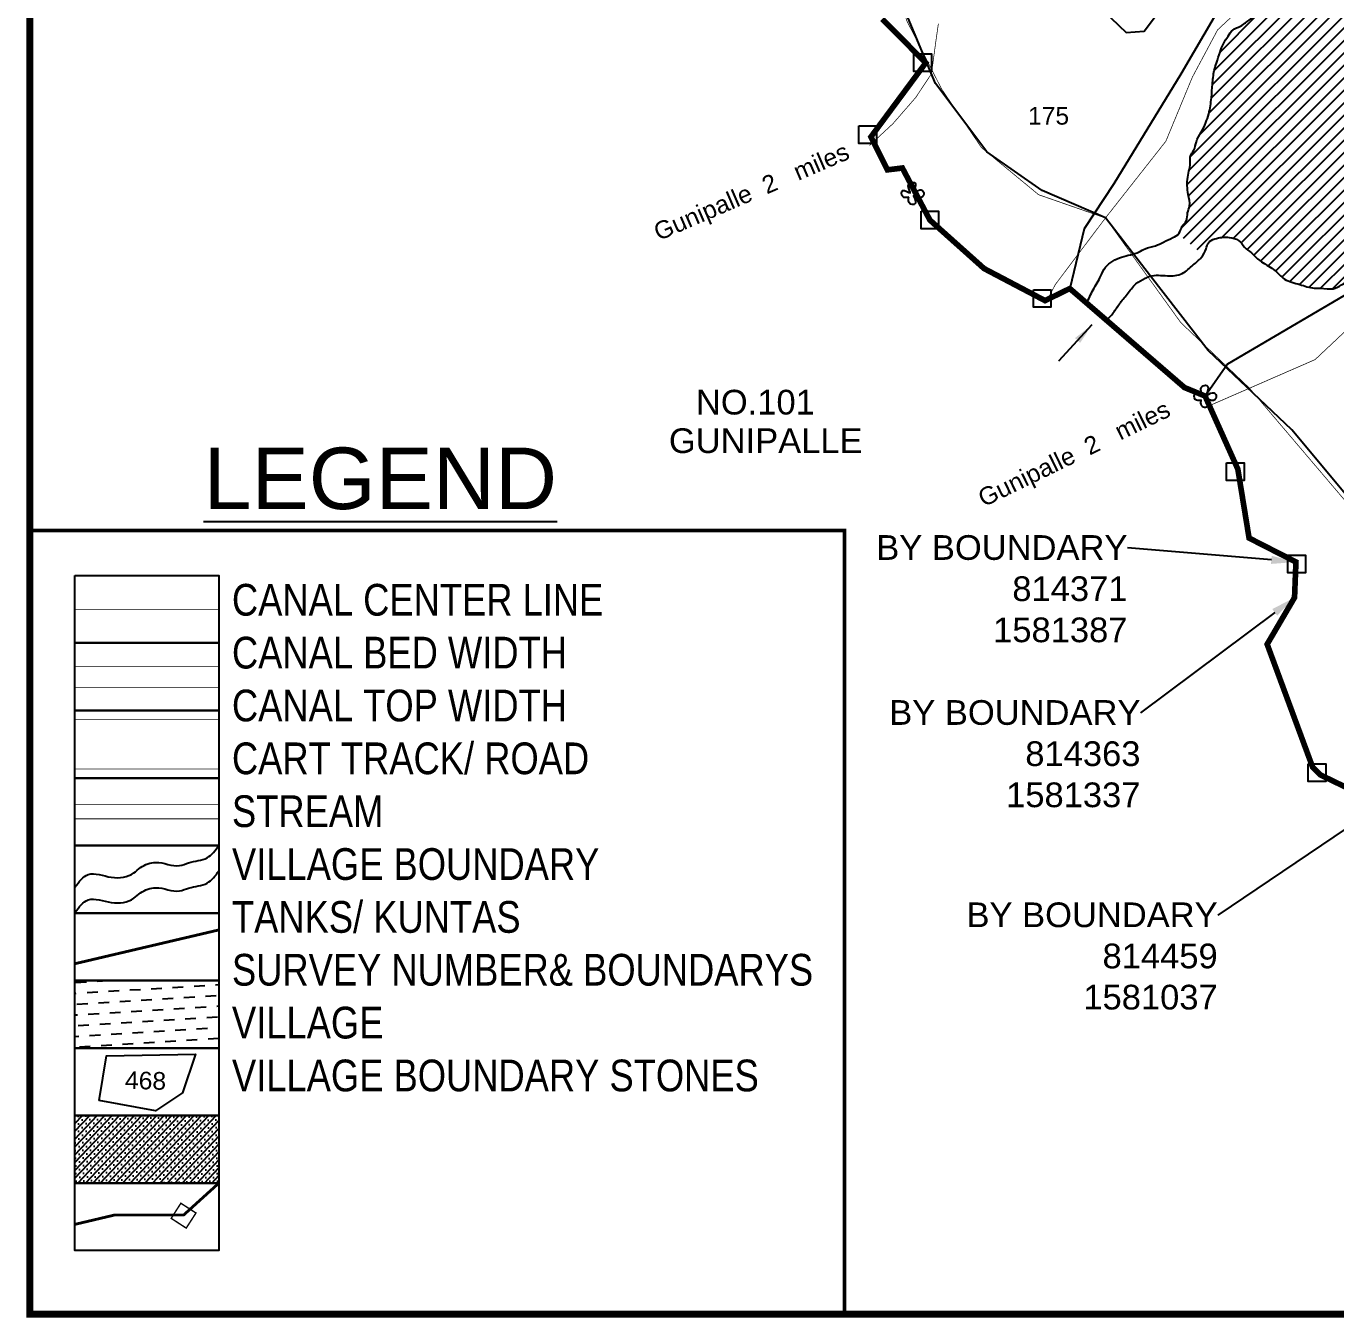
# Model space of a CAD drawing. Header units: feet. Extents: x 812574 to 820023, y 1579761 to 1589140.
# Drawn here: x 812574 to 814430, y 1580319 to 1582150 of the extents above; entities that cross this region are included whole.
import ezdxf
from ezdxf import colors
from ezdxf.entities.mleader import LeaderData, LeaderLine
from ezdxf.enums import TextEntityAlignment as Align
from ezdxf.math import Vec2, Vec3

# ---------------------------------------------------------------- set-up
doc = ezdxf.new("R2010")
doc.units = ezdxf.units.FT
doc.header["$LTSCALE"] = 15
doc.header["$MEASUREMENT"] = 0
doc.linetypes.add('ACAD_ISO02W100', pattern=[15, 12, -3])
doc.linetypes.add('HIDDEN2', pattern=[0.1875, 0.125, -0.0625])
for name, color, linetype in [('CANAL1', 7, 'Continuous'), ('CRDS STONES', 7, 'Continuous'), ('CSMark', 72, 'Continuous'), ('HILL', 17, 'Continuous'), ('PLOT', 7, 'Continuous'), ('PLOT NO', 7, 'Continuous'), ('ROADS', 6, 'Continuous'), ('TABLE', 7, 'Continuous'), ('tank', 4, 'Continuous'), ('TANKS-STREAM', 4, 'Continuous'), ('TEXT', 1, 'Continuous'), ('text2', 7, 'Continuous'), ('TITLEBLOCK', 7, 'Continuous'), ('VILLAGE', 30, 'Continuous'), ('VILLAGE STONES', 240, 'Continuous')]:
    doc.layers.add(name, color=color, linetype=linetype)
doc.layers.add('VILLAGE BOUNDRY', color=5, linetype='HIDDEN2', lineweight=100)
doc.styles.add('A', font='arial.ttf')
doc.styles.add('ARIALN', font='ARIALN.TTF')
doc.styles.get("Standard").update_dxf_attribs({"font": 'arial.ttf'})
doc.linetypes.add('DOTS', pattern='A,1e-06,-3,["●",Standard,S=3,R=0,X=-1.25,Y=-1.25],-3', length=6.000001)
doc.dimstyles.get("Standard").update_dxf_attribs({"dimtxt": 0.18, "dimasz": 0.18, "dimexe": 0.18, "dimexo": 0.0625, "dimgap": 0.09, "dimtad": 0, "dimtih": 1, "dimtoh": 1, "dimdec": 4, "dimzin": 0, "dimdsep": 46, "dimtxsty": 'Standard', "dimcen": 0.09, "dimadec": 0, "dimazin": 0, "dimtfac": 1, "dimtdec": 4, "dimtofl": 0, "dimtmove": 0, "dimatfit": 3, "dimfxl": 1, "dimtolj": 1, "dimtzin": 0, "dimarcsym": 0})

msp = doc.modelspace()

# ---------------------------------------------------------------- hatches: boundary and pattern name
at = {"layer": 'tank'}
h = msp.add_hatch(dxfattribs=at)
h.set_pattern_fill('DASH', color=256, scale=121.505087, angle=3.5405, style=0)
h.set_pattern_definition([(3.5405362, (39360.644, -116334.56), (14.2212084, 16.09708578), [15.18813582, -15.18813582])])
h.paths.add_polyline_path([(812643.6, 1580797.2), (812847.6, 1580797.2), (812847.6, 1580701.6), (812643.6, 1580701.6)])
at = {"layer": 'TANKS-STREAM', "lineweight": -2}
h = msp.add_hatch(dxfattribs=at)
h.set_pattern_fill('ANSI31', color=256, scale=100)
edge = h.paths.add_edge_path()
edge.add_spline(control_points=[(814836.9, 1581954.7), (814837.5, 1581956.8), (814838.9, 1581962.2), (814845.5, 1581968.6), (814854.2, 1581974.1), (814860.4, 1581982.7), (814870.9, 1581985.3), (814876.9, 1581994), (814887.9, 1582000.2), (814898.4, 1582009), (814910.8, 1582014.1), (814920.4, 1582019.5), (814929.9, 1582021.1), (814936.9, 1582026.8), (814942.2, 1582032.9), (814948.3, 1582036.1), (814955.1, 1582040.4), (814963.4, 1582037.5), (814972, 1582045.1), (814983.1, 1582045.8), (814994.3, 1582052.4), (815005.9, 1582055.2), (815017.4, 1582060.7), (815024.8, 1582067.9), (815035.1, 1582071.8), (815044.9, 1582067.9), (815052.1, 1582074.6), (815058.9, 1582079.6), (815063, 1582088.5), (815072.5, 1582094), (815083.3, 1582096.7), (815090.6, 1582105.1), (815098.7, 1582112), (815102.1, 1582122.9), (815105.7, 1582131), (815110.9, 1582140), (815121.7, 1582137.4), (815131.1, 1582137.6), (815141.8, 1582138), (815143.3, 1582128), (815149, 1582119.7), (815158.7, 1582120.2), (815164, 1582119.8), (815166.8, 1582119.4), (815167.2, 1582119.3)], knot_values=[0, 0, 0, 0, 6.507024, 16.42327, 26.400968, 37.420218, 46.921829, 57.046246, 67.436666, 84.63429, 98.000681, 107.223451, 117.675673, 126.109901, 133.564753, 141.771854, 146.839704, 156.761846, 164.297593, 178.786023, 188.646067, 202.981652, 214.454066, 226.418802, 233.386828, 246.609368, 253.158292, 260.958831, 272.096742, 281.088303, 292.868361, 304.680323, 313.583027, 324.425986, 337.72881, 340.897489, 354.165774, 362.981979, 372.922264, 379.347433, 390.330061, 399.682077, 405.996243, 407.378404, 407.378404, 407.378404, 407.378404], degree=3, periodic=0)
edge.add_spline(control_points=[(815167.2, 1582119.3), (815165.7, 1582121.4), (815162.8, 1582125.3), (815155.2, 1582126.9), (815149.7, 1582131.7), (815145.7, 1582140.1), (815134.4, 1582141.3), (815124.1, 1582144.3), (815112.6, 1582145.7), (815103.3, 1582152.7), (815091.8, 1582159.2), (815080.9, 1582165.2), (815074.3, 1582176), (815077.3, 1582182.2), (815079.4, 1582184.5)], knot_values=[0.00324, 0.00324, 0.00324, 0.00324, 7.470981, 14.105486, 22.144128, 28.909999, 40.357613, 52.615867, 62.125526, 74.325639, 86.60527, 102.152373, 111.578834, 120.548679, 120.548679, 120.548679, 120.548679], degree=3, periodic=0)
edge.add_line((815079.4, 1582184.5), (815070.3, 1582190.7))
edge.add_spline(control_points=[(815070.3, 1582190.7), (815066.9, 1582188), (815059.3, 1582183.2), (815049.9, 1582197.1), (815031.3, 1582207.1), (815007.6, 1582202.3), (814985.3, 1582217.9), (814957.8, 1582210), (814927, 1582213.2), (814898.6, 1582212.2), (814877.9, 1582203.6), (814858.5, 1582206.5), (814840.4, 1582209.4), (814819.4, 1582214.9), (814794.2, 1582213.8), (814775.8, 1582233.1), (814753.4, 1582241.1), (814735.3, 1582253), (814719.4, 1582269.8), (814700.9, 1582281.8), (814692.1, 1582302.5), (814678.6, 1582314.4), (814669.4, 1582333.1), (814660.7, 1582356.1), (814654, 1582382.3), (814637.6, 1582400), (814629, 1582416.7), (814607.8, 1582420.2), (814594.8, 1582435.4), (814565.9, 1582443.5), (814562.8, 1582416.7), (814549.9, 1582403.6), (814539.1, 1582389.5), (814527, 1582382.9), (814512, 1582378), (814504.5, 1582363.5), (814495.4, 1582349.1), (814488.5, 1582334.1), (814473.2, 1582327.8), (814460.7, 1582321.5), (814450.9, 1582310.4), (814442.9, 1582299.8), (814436.3, 1582287.6), (814430.8, 1582278), (814427.6, 1582268.4), (814421.5, 1582258), (814410.2, 1582247), (814397.8, 1582235.4), (814385.2, 1582226.5), (814373.6, 1582221.5), (814362.8, 1582214.9), (814354.5, 1582207), (814347.8, 1582196.2), (814341.1, 1582182.9), (814328.2, 1582170.9), (814313.7, 1582162.9), (814302.9, 1582155.5), (814294.1, 1582148.7), (814283.3, 1582145.7), (814277, 1582134.9), (814270.1, 1582125.1), (814265.3, 1582111.9), (814261.4, 1582099.2), (814256.5, 1582084.2), (814255.3, 1582067.5), (814253.5, 1582047), (814251.4, 1582028.5), (814245.7, 1582012.4), (814239.6, 1581999.4), (814231.4, 1581987.3), (814230.5, 1581974.3), (814222.9, 1581966.7), (814224.6, 1581952.8), (814218.5, 1581935.4), (814219.5, 1581913.9), (814224.8, 1581896.6), (814218.7, 1581885), (814220.1, 1581873.7), (814210.8, 1581866.5), (814209.7, 1581858.4), (814207.2, 1581855.4), (814207, 1581855.2)], knot_values=[172.073822, 172.073822, 172.073822, 172.073822, 183.566129, 195.024238, 214.007062, 246.586515, 260.178771, 291.698646, 324.603079, 354.391878, 375.626483, 389.890664, 412.261802, 430.744311, 455.232669, 483.955543, 505.027667, 526.36637, 547.870442, 574.699213, 590.082668, 613.670998, 627.257751, 652.155723, 688.16251, 705.272277, 724.683429, 740.577368, 764.163709, 787.528722, 805.647274, 829.53313, 843.964034, 858.045606, 870.240253, 889.864011, 903.639997, 922.412791, 936.520211, 951.607175, 964.174153, 980.329648, 991.509306, 1005.629027, 1013.335928, 1021.882831, 1041.610017, 1060.066918, 1072.956651, 1087.512198, 1097.919505, 1110.789334, 1121.341019, 1136.035718, 1155.159802, 1172.954724, 1185.793888, 1194.224346, 1206.44752, 1217.37646, 1230.140596, 1242.768602, 1259.161252, 1270.186017, 1289.853018, 1308.875742, 1332.274085, 1345.229339, 1360.064076, 1375.396197, 1388.18223, 1397.551879, 1404.80252, 1427.938446, 1452.196372, 1468.892001, 1478.965234, 1490.114585, 1500.069048, 1511.294819, 1512.16084, 1512.16084, 1512.16084, 1512.16084], degree=3, periodic=0)
edge.add_line((814207, 1581855.2), (814242.3, 1581826.1))
edge.add_spline(control_points=[(814242.3, 1581826.1), (814243.9, 1581828.6), (814246.5, 1581834.1), (814248.3, 1581844.1), (814261.8, 1581850.2), (814276.4, 1581851.3), (814293, 1581847.9), (814299.9, 1581835.7), (814311.6, 1581828.2), (814323.1, 1581814.8), (814342.1, 1581807), (814356.6, 1581788.7), (814378.5, 1581784.5), (814395.3, 1581777.8), (814411.3, 1581778.8), (814424.9, 1581775.5), (814441.7, 1581784.9), (814455.2, 1581795.5), (814466.5, 1581806.3), (814473.3, 1581812.9), (814478.1, 1581814.3), (814480.2, 1581814.6)], knot_values=[175.500704, 175.500704, 175.500704, 175.500704, 184.545994, 193.47507, 204.159614, 224.613934, 238.682929, 251.305664, 264.066471, 280.13688, 303.410895, 324.005943, 346.957956, 367.963444, 377.272905, 394.796144, 407.785103, 432.766291, 446.712916, 454.791211, 460.87038, 460.87038, 460.87038, 460.87038], degree=3, periodic=0)
edge.add_spline(control_points=[(814480.2, 1581814.6), (814479.6, 1581818.3), (814479, 1581822), (814479.3, 1581825.3)], knot_values=[0, 0, 0, 0, 10.354827, 10.354827, 10.354827, 10.354827], degree=3, periodic=0)
edge.add_line((814479.3, 1581825.3), (814463.8, 1581805.9))
edge.add_line((814463.8, 1581805.9), (814444, 1581812.7))
edge.add_line((814444, 1581812.7), (814458, 1581863))
edge.add_line((814458, 1581863), (814475.4, 1581902))
edge.add_line((814475.4, 1581902), (814533.1, 1581906.8))
edge.add_line((814533.1, 1581906.8), (814536.1, 1581940))
edge.add_line((814536.1, 1581940), (814637.8, 1581958.9))
edge.add_line((814637.8, 1581958.9), (814715.1, 1581962.2))
edge.add_line((814715.1, 1581962.2), (814736.5, 1581947.5))
edge.add_line((814736.5, 1581947.5), (814770, 1581952))
edge.add_line((814770, 1581952), (814775.4, 1581942.9))
edge.add_line((814775.4, 1581942.9), (814820.7, 1581945))
edge.add_line((814820.7, 1581945), (814824.3, 1581938.8))
edge.add_spline(control_points=[(814824.3, 1581938.8), (814825.2, 1581940.2), (814827, 1581943.4), (814830.9, 1581948.3), (814837.9, 1581958.7), (814841.7, 1581945.6), (814838.8, 1581935.2), (814850.2, 1581931.4), (814855.6, 1581928.7), (814857.7, 1581927.5)], knot_values=[448.388072, 448.388072, 448.388072, 448.388072, 453.225511, 459.440026, 469.347506, 476.969281, 488.340002, 499.209209, 506.603406, 506.603406, 506.603406, 506.603406], degree=3, periodic=0)
at = {"layer": 'VILLAGE', "linetype": 'Continuous'}
h = msp.add_hatch(dxfattribs=at)
h.set_pattern_fill('SACNCR', color=256, scale=81.610896, angle=1.5303, style=0)
h.set_pattern_definition([(46.53031993, (39360.644, -116334.56), (-5.552641114, 5.263678017), []), (46.53031993, (39366.052, -116334.4155), (-5.552641114, 5.263678017), [0, -7.651021475])])
h.paths.add_polyline_path([(812643.6, 1580605.9), (812847.6, 1580605.9), (812847.6, 1580510.3), (812643.6, 1580510.3)])

# ---------------------------------------------------------------- linework, layer by layer
at = {"layer": 'CANAL1', "color": 1, "linetype": 'HIDDEN2', "ltscale": 100, "const_width": 1}
msp.add_lwpolyline([(812643.6, 1581323.4), (812847.6, 1581323.4)], dxfattribs=at)
at = {"layer": 'CANAL1', "color": 5, "ltscale": 100, "const_width": 1}
for points in [[(812847.6, 1581242.7), (812643.6, 1581242.7)], [(812847.6, 1581212.7), (812643.6, 1581212.7)]]:
    msp.add_lwpolyline(points, dxfattribs=at)
at = {"layer": 'CANAL1', "color": 1, "ltscale": 100, "const_width": 1}
for points in [[(812847.6, 1581167.1), (812643.6, 1581167.1)], [(812847.6, 1581097.1), (812643.6, 1581097.1)]]:
    msp.add_lwpolyline(points, dxfattribs=at)
at = {"layer": 'CSMark', "color": 5, "const_width": 5}
msp.add_lwpolyline([(813733.8, 1581435), (812579.5, 1581435), (812579.5, 1580324.3), (813733.8, 1580324.3)], close=True, dxfattribs=at)
at = {"layer": 'HILL'}
msp.add_lwpolyline([(814745.6, 1580991.1), (814621.2, 1581215.7), (814589.9, 1581310.6), (814367.4, 1581577.9), (814249, 1581690.1), (814167.4, 1581795.6), (814103.5, 1581877.9), (814014, 1581916.9), (813935.4, 1581971.8), (813862.9, 1582068.5), (813821.6, 1582166.6), (813794.3, 1582231.4), (813803.3, 1582283.9), (813661.5, 1582623.7), (813627, 1582673.5), (813511.8, 1582722.4), (813397.1, 1582771.9), (813373.1, 1582782.3), (813309.8, 1582851.7), (813282.8, 1582868.2), (813237.4, 1582920.1), (813191.3, 1582963.9), (813165.3, 1582983.2), (813142.3, 1583008.8)], dxfattribs=at)
at = {"layer": 'PLOT'}
for points in [[(813909.6, 1582168.3), (813994.6, 1582186.7), (814002.4, 1582200.8), (814044.2, 1582192.2), (814068.2, 1582203.3), (814132.8, 1582140.9), (814158.5, 1582142.8), (814182.7, 1582175.4), (814240, 1582183.5), (814260.9, 1582168), (814210.4, 1582081.5), (814115.4, 1581926.1), (814073.2, 1581862.4), (814053, 1581777.9)], [(814627.5, 1581718.3), (814480.9, 1581827.3), (814478.9, 1581789.9), (814276.3, 1581670.7), (814244.6, 1581625.6)]]:
    msp.add_lwpolyline(points, dxfattribs=at)
at = {"layer": 'PLOT NO'}
for points in [[(812643.6, 1581371.2), (812847.6, 1581371.2), (812847.6, 1581275.6), (812643.6, 1581275.6)], [(812643.6, 1581275.6), (812847.6, 1581275.6), (812847.6, 1581179.9), (812643.6, 1581179.9)], [(812643.6, 1581179.9), (812847.6, 1581179.9), (812847.6, 1581084.2), (812643.6, 1581084.2)], [(812643.6, 1581084.2), (812847.6, 1581084.2), (812847.6, 1580988.6), (812643.6, 1580988.6)], [(812643.6, 1580988.6), (812847.6, 1580988.6), (812847.6, 1580892.9), (812643.6, 1580892.9)], [(812643.6, 1580892.9), (812847.6, 1580892.9), (812847.6, 1580797.2), (812643.6, 1580797.2)], [(812643.6, 1580797.2), (812847.6, 1580797.2), (812847.6, 1580701.6), (812643.6, 1580701.6)], [(812643.6, 1580701.6), (812847.6, 1580701.6), (812847.6, 1580605.9), (812643.6, 1580605.9)], [(812643.6, 1580605.9), (812847.6, 1580605.9), (812847.6, 1580510.3), (812643.6, 1580510.3)], [(812643.6, 1580510.3), (812847.6, 1580510.3), (812847.6, 1580414.6), (812643.6, 1580414.6)]]:
    msp.add_lwpolyline(points, close=True, dxfattribs=at)
msp.add_lwpolyline([(812677.7, 1580627.3), (812688.2, 1580690.3), (812814.2, 1580693.1), (812796, 1580637.9), (812757.9, 1580612.6), (812677.7, 1580627.3)], dxfattribs=at)
at = {"layer": 'PLOT NO', "color": 4}
for points in [[(812643.6, 1580929.4), (812662.3, 1580947.4), (812695.1, 1580943.6), (812727.1, 1580949.7), (812736.5, 1580957.3), (812758.1, 1580964.7), (812775.1, 1580961.9), (812791.9, 1580960.1), (812804.6, 1580964.2), (812831, 1580971.3), (812847.6, 1580988.6)], [(812643.6, 1580893.5), (812662.3, 1580911.6), (812695.1, 1580907.8), (812727.1, 1580913.9), (812736.5, 1580921.5), (812758.1, 1580928.8), (812775.1, 1580926), (812791.9, 1580924.3), (812804.6, 1580928.3), (812831, 1580935.4), (812847.6, 1580952.8)]]:
    msp.add_spline(points, degree=3, dxfattribs=at)
at = {"layer": 'ROADS', "linetype": 'DOTS', "ltscale": 0.15, "const_width": 1}
for points in [[(814743.3, 1580986.8), (814621.5, 1581213.9), (814590.9, 1581303.3), (814307.6, 1581636.7), (814210.2, 1581729.7), (814103.5, 1581877.9), (814008.8, 1581910.9), (813927.8, 1581977.7), (813871.3, 1582060.8), (813822.2, 1582157.1), (813804.4, 1582212.7), (813802.1, 1582284), (813742.7, 1582422.8), (813657.8, 1582621.1), (813615, 1582672.2), (813547.2, 1582694.7), (813426, 1582747), (813358.2, 1582787.4), (813284.5, 1582858.6), (813230.8, 1582925.2), (813156.4, 1582982), (813149.4, 1583001.9), (813163.7, 1583034.8)], [(814902.3, 1582913.9), (814877, 1582841.9), (814851, 1582774.5), (814816.8, 1582760.1), (814788, 1582761.5), (814777.5, 1582727.5), (814766.4, 1582690), (814740.4, 1582641.6), (814681.1, 1582584.7), (814628.5, 1582534.3), (814551.3, 1582466.3), (814537.4, 1582424.7), (814469.6, 1582352.1), (814368.2, 1582243.5), (814303.6, 1582183), (814262.4, 1582144.5), (814226.6, 1582077.4), (814189.1, 1581986.7), (814103.5, 1581877.9), (814064.5, 1581826.1), (814032.5, 1581783.6), (814020, 1581759.8)], [(814250.8, 1581611.9), (814400.5, 1581677.2), (814511.4, 1581781.6), (814559.1, 1581785.8), (814669.2, 1581751.9), (814690.3, 1581735.3), (814712.2, 1581705.9), (814749.1, 1581773), (814858.5, 1581901.8), (814922.2, 1581954.2), (815024.7, 1582000.9), (815143.9, 1582022.8), (815266.1, 1582088.5), (815329.4, 1582144), (815462.3, 1582177.8)], [(813866.8, 1582153.3), (813862.1, 1582120), (813857.1, 1582082.5), (813835, 1582049), (813802.4, 1582011.5), (813769.4, 1581980.9)]]:
    msp.add_lwpolyline(points, dxfattribs=at)
at = {"layer": 'ROADS', "linetype": 'DOTS', "ltscale": 0.5, "const_width": 1}
msp.add_lwpolyline([(812643.6, 1581046.4), (812847.6, 1581046.4)], dxfattribs=at)
at = {"layer": 'ROADS', "linetype": 'HIDDEN2', "ltscale": 10, "const_width": 1}
msp.add_lwpolyline([(812643.6, 1581026.4), (812847.6, 1581026.4)], dxfattribs=at)
at = {"layer": 'TANKS-STREAM'}
for points in [[(814076.9, 1581757.3), (814086.1, 1581776.2), (814097, 1581795.7), (814103.5, 1581808.1), (814114, 1581816.9), (814126.4, 1581822.6), (814151.2, 1581829.9), (814159.6, 1581834.2), (814174.2, 1581838.6), (814185.8, 1581843.7), (814199.2, 1581850.2), (814207.6, 1581855.9), (814212.3, 1581866.1), (814218.2, 1581874.1), (814219.9, 1581885.1), (814222.8, 1581894.7), (814220.9, 1581911.3), (814220, 1581935.6), (814223.7, 1581958.4), (814223.9, 1581965.7), (814228.7, 1581973.8), (814232.3, 1581986), (814239.3, 1581999.7), (814245.7, 1582013), (814249.9, 1582025.3), (814253.6, 1582048.4), (814255.2, 1582067.4), (814257.7, 1582086.9), (814260.8, 1582097.5), (814265.8, 1582113.1), (814270.6, 1582124.8), (814277.3, 1582135.6), (814284, 1582144.3), (814294.8, 1582149.8), (814301.8, 1582154.6), (814312.4, 1582161.8), (814327.5, 1582171.3), (814341.1, 1582184.7), (814348.7, 1582197.3), (814354.5, 1582206.1), (814363.7, 1582215.1), (814372.5, 1582220.6), (814385.5, 1582227.2), (814396.1, 1582234.5), (814409.9, 1582246.8), (814423.2, 1582261.4), (814427.4, 1582268.8), (814430.3, 1582275.9), (814436.8, 1582288.5), (814442.3, 1582298.2), (814451.8, 1582311.3), (814460.5, 1582320.3), (814473.6, 1582327.8), (814486, 1582334.6), (814496.4, 1582350.2), (814503.4, 1582362.1), (814515.2, 1582377.8), (814526.2, 1582383), (814538.3, 1582390.2), (814548.1, 1582400.9), (814561.7, 1582420.5), (814568.8, 1582437.2), (814592, 1582434.1), (814611.6, 1582420.9), (814626.3, 1582415.1), (814638.6, 1582400.1), (814648.9, 1582386.4), (814662.3, 1582353), (814671.2, 1582329.7), (814677.7, 1582317.8), (814692.4, 1582299.4), (814700.3, 1582286.1), (814720.1, 1582268), (814736, 1582253.5), (814753.8, 1582241.8), (814772.8, 1582232.6), (814796.8, 1582217), (814821.1, 1582213.6), (814839.2, 1582210), (814861.2, 1582206.1), (814875.5, 1582205), (814896.1, 1582210), (814925.8, 1582212.5), (814958.7, 1582212.2), (814990.2, 1582213.1), (815002.5, 1582207.2), (815034.8, 1582203.3), (815051.3, 1582193.8), (815059.9, 1582186.3), (815071.9, 1582191.9), (815088.3, 1582206.4), (815097.3, 1582216.7), (815104, 1582231.7), (815105.4, 1582242), (815100.3, 1582254), (815088.3, 1582269.1), (815084.2, 1582281.9), (815081.6, 1582296.9), (815083.9, 1582325.3), (815083.9, 1582350.9), (815081.4, 1582360.6), (815075, 1582373.7), (815068.3, 1582386.3), (815064.7, 1582407.4), (815062.7, 1582420.8), (815058.6, 1582442.7), (815051, 1582452.7), (815041.6, 1582452.7), (815028.2, 1582449.4), (815018.4, 1582446.6), (814998.3, 1582437.7), (814977.7, 1582431), (814969.1, 1582427.1), (814957.6, 1582417.3), (814946.2, 1582412), (814936.4, 1582407.9), (814925.8, 1582399.5), (814917.2, 1582393.9), (814893.5, 1582388.1), (814880.4, 1582384.2), (814869.5, 1582380.8), (814847.2, 1582373.6), (814838.6, 1582371.1), (814819.6, 1582371.1), (814813.2, 1582378.6), (814809.6, 1582383.9), (814808.6, 1582390.9), (814802.9, 1582405.6), (814795.3, 1582420.7), (814783, 1582433.5), (814771, 1582443.6), (814763.2, 1582447.7), (814756.8, 1582450.3), (814744.5, 1582450.5), (814733.9, 1582451.6), (814725.8, 1582453), (814719.1, 1582457.5), (814711.3, 1582461.4), (814706.3, 1582464.5), (814701.6, 1582467.8), (814693.5, 1582469.2), (814689.8, 1582475), (814685.9, 1582481.7), (814679.8, 1582487.3), (814669.2, 1582489.3), (814657.5, 1582489), (814651, 1582480.6), (814636.7, 1582477.5), (814627.3, 1582478.1), (814617.2, 1582479.5), (814603.6, 1582472.5)], [(814105.1, 1581733), (814114.6, 1581743.5), (814123.3, 1581756.1), (814134.4, 1581769.8), (814146.7, 1581784.8), (814159.9, 1581792.5), (814166.5, 1581795.3), (814191.2, 1581796), (814212.3, 1581799.3), (814227.8, 1581811.3), (814239.5, 1581822.2), (814246.1, 1581834.4), (814249.3, 1581842.7), (814258.4, 1581848.2), (814278.8, 1581850.3), (814292.2, 1581846), (814300.6, 1581836.6), (814310.3, 1581828.4), (814322.2, 1581817.5), (814341.7, 1581804.9), (814357.3, 1581791.4), (814378.9, 1581783.7), (814399.2, 1581778.5), (814408.5, 1581778.3), (814426.1, 1581777.7), (814437.9, 1581783), (814457.8, 1581798.2), (814467.9, 1581807.7), (814474.2, 1581812.8), (814491.1, 1581812.8), (814500.8, 1581802), (814507.5, 1581787.4), (814512.2, 1581780.5), (814519, 1581772.1), (814526.8, 1581767.9), (814534.4, 1581761.1), (814540.9, 1581756.8), (814547.5, 1581754.9), (814558.1, 1581754.8), (814563.5, 1581743.7), (814564.1, 1581735.1), (814570.3, 1581726), (814573.1, 1581717.7), (814576.7, 1581705.3), (814584.4, 1581696.3), (814589, 1581689.8), (814591.6, 1581679.8), (814594.3, 1581674.7), (814603.5, 1581662.8), (814605.7, 1581656), (814606.7, 1581645.5), (814610.1, 1581636.5), (814613, 1581627.1), (814614.4, 1581617.1), (814615.2, 1581609.6), (814615.2, 1581602.7), (814615.3, 1581595), (814618.8, 1581582.1), (814620.9, 1581572.1), (814619.7, 1581562.6), (814621.8, 1581549.9), (814623.4, 1581539), (814627.8, 1581525.7), (814630.6, 1581515.4), (814629.6, 1581503.7), (814631.4, 1581493.9), (814633.6, 1581485), (814634.3, 1581474.1), (814640.5, 1581464.5), (814647.2, 1581453.4), (814651.8, 1581441.3), (814656.8, 1581431.5)]]:
    msp.add_spline(points, degree=3, dxfattribs=at)
at = {"layer": 'text2', "color": 5, "linetype": 'Continuous', "lineweight": -2, "const_width": 10}
msp.add_lwpolyline([(820013.3, 1589135.5), (812579.5, 1589135.5), (812579.5, 1580324.3), (820013.3, 1580324.3)], close=True, dxfattribs=at)
at = {"layer": 'VILLAGE BOUNDRY', "lineweight": -2, "ltscale": 25, "const_width": 8}
msp.add_lwpolyline([(814451.7, 1581067.5), (814408, 1581088.7), (814397, 1581099.6), (814332.6, 1581273.8), (814371.4, 1581340), (814373.4, 1581390.4), (814307, 1581424.3), (814291.1, 1581521.9), (814244.6, 1581625.6), (814215.5, 1581637.6), (814053, 1581777.9), (814017.9, 1581760.8), (813931.6, 1581806.2), (813854.8, 1581874.9), (813815.8, 1581948.7), (813794.6, 1581946.1), (813771.3, 1581992.9), (813848.9, 1582097.7), (813787.2, 1582160)], dxfattribs=at)
at = {"layer": 'VILLAGE BOUNDRY', "linetype": 'ACAD_ISO02W100', "ltscale": 2, "const_width": 4}
for points in [[(812643.6, 1580821.1), (812847.6, 1580869)], [(812643.6, 1580451.7), (812700, 1580465), (812797.6, 1580465), (812847.6, 1580510.3)]]:
    msp.add_lwpolyline(points, dxfattribs=at)
at = {"layer": 'VILLAGE STONES', "lineweight": -2}
for points in [[(813832.2, 1582110.3), (813857.2, 1582110.3), (813857.2, 1582085.4), (813832.2, 1582085.4)], [(813754.1, 1582008.4), (813779, 1582008.4), (813779, 1581983.5), (813754.1, 1581983.5)], [(813842.3, 1581887.5), (813867.2, 1581887.5), (813867.2, 1581862.6), (813842.3, 1581862.6)], [(814001.4, 1581776.2), (814026.3, 1581776.2), (814026.3, 1581751.3), (814001.4, 1581751.3)], [(814274.8, 1581530.8), (814299.8, 1581530.8), (814299.8, 1581505.9), (814274.8, 1581505.9)], [(814361.8, 1581400), (814386.8, 1581400), (814386.8, 1581375.1), (814361.8, 1581375.1)], [(814390.8, 1581104.3), (814415.7, 1581104.3), (814415.7, 1581079.4), (814390.8, 1581079.4)]]:
    msp.add_lwpolyline(points, close=True, dxfattribs=at)
at = {"layer": 'VILLAGE STONES', "const_width": 2.03}
msp.add_lwpolyline([(812779.9, 1580460.2), (812793.6, 1580481.6), (812815, 1580467.8), (812801.2, 1580446.4)], close=True, dxfattribs=at)
at = {"layer": 'VILLAGE STONES', "lineweight": -2}
for points in [[(813825, 1581907.5), (813816.4, 1581908.2), (813816.1, 1581916.8), (813826.7, 1581913.4), (813824.2, 1581922.8), (813827.5, 1581927.7), (813833.9, 1581927.1), (813832.2, 1581914.1), (813840.7, 1581917.8), (813846.2, 1581913.8), (813842.2, 1581906.9), (813831.7, 1581909.4), (813834.5, 1581899), (813829.5, 1581896.8), (813824.7, 1581901.5), (813824.8, 1581907.8)], [(814239.3, 1581619.9), (814230.8, 1581620.7), (814230.5, 1581629.2), (814241.1, 1581625.8), (814238.6, 1581635.2), (814241.8, 1581640.1), (814248.3, 1581639.5), (814246.5, 1581626.5), (814255.1, 1581630.2), (814260.5, 1581626.3), (814256.5, 1581619.3), (814246.1, 1581621.8), (814248.9, 1581611.4), (814243.9, 1581609.2), (814239, 1581613.9), (814239.2, 1581620.2)]]:
    msp.add_spline(points, degree=3, dxfattribs=at)

# ---------------------------------------------------------------- texts
at = {"layer": 'PLOT NO', "lineweight": -2}
msp.add_text('175', height=25, dxfattribs=at).set_placement((814022.9, 1582022.7), align=Align.MIDDLE_CENTER)
for rotation, p in [(23.3197, (813470.4, 1581845.1)), (26.0302, (813931, 1581467.8))]:
    msp.add_text('Gunipalle  2   miles', height=25, rotation=rotation, dxfattribs=at).set_placement(p)
at = {"layer": 'PLOT NO'}
msp.add_text('468', height=25, rotation=358.6877, dxfattribs=at).set_placement((812743.6, 1580655.5), align=Align.MIDDLE_CENTER)
at = {"layer": 'TABLE', "extrusion": (0.000201441, 0.004807, 0.999988), "style": 'A'}
msp.add_text('%%ULEGEND', height=87.15, rotation=359.9999, dxfattribs=at).set_placement((813076.2, 1581489.9, 7763.8), align=Align.MIDDLE)
at = {"layer": 'TEXT', "lineweight": -2}
for s, p in [('NO.101', (813523.3, 1581599.4)), ('GUNIPALLE', (813485, 1581544.8))]:
    msp.add_text(s, height=35, dxfattribs=at).set_placement(p)
at = {"layer": 'TITLEBLOCK', "extrusion": (0.000201441, 0.004807, 0.999988), "insert": (812866, 1581359.3), "char_height": 44.934, "width": 942.081, "attachment_point": 1, "text_direction": (1, -1e-06, -0.000201), "style": 'ARIALN'}
msp.add_mtext('CANAL CENTER LINE \\PCANAL BED WIDTH {\\H1.5288x; }\\PCANAL TOP WIDTH {\\H1.3525x; }\\PCART TRACK/ ROAD{\\H1.4113x; }\\PSTREAM {\\H1.3917x; }\\PVILLAGE BOUNDARY{\\H1.3982x; }\\PTANKS/ KUNTAS{\\H1.3961x; }\\PSURVEY NUMBER& BOUNDARYS{\\H1.3968x; }\\PVILLAGE{\\H1.3966x; }\\PVILLAGE BOUNDARY STONES{\\H1.3966x; }', dxfattribs=at)

# ---------------------------------------------------------------- leaders
at = {"layer": 'CRDS STONES', "color": 1}
ml = msp.add_multileader_mtext('Standard', dxfattribs=at)
ml.set_content('BY BOUNDARY \\P814371\\P1581387', color=1)
ml.set_leader_properties()
ml.build(insert=Vec2(0, 0))
ml.multileader.update_dxf_attribs({"dogleg_length": 0.36, "arrow_head_size": 35})
ctx = ml.context
ctx.base_point, ctx.char_height, ctx.arrow_head_size, ctx.landing_gap_size, ctx.plane_origin = Vec3(813782.6, 1581410.6), 35, 35, 0.09, Vec3(812830.7, 1581722.8)
ctx.text_align_type = 2
notes = []
notes.append((ctx, [(1, (1, 1, 0), (814134.7, 1581410.6), (-1, 0), 1.396927018504357e-11, [(0, [(814373.4, 1581390.4)], 0, [])])]))
ctx.mtext.insert, ctx.mtext.alignment, ctx.mtext.flow_direction = Vec3(814134.7, 1581428.4), 3, 5
ml = msp.add_multileader_mtext('Standard', dxfattribs=at)
ml.set_content('BY BOUNDARY \\P814363\\P1581337', color=1)
ml.set_leader_properties()
ml.build(insert=Vec2(0, 0))
ml.multileader.update_dxf_attribs({"dogleg_length": 0.36, "arrow_head_size": 35})
ctx = ml.context
ctx.base_point, ctx.char_height, ctx.arrow_head_size, ctx.landing_gap_size, ctx.plane_origin = Vec3(813801, 1581176.7), 35, 35, 0.09, Vec3(812933.7, 1581554)
ctx.text_align_type = 2
notes.append((ctx, [(1, (1, 1, 0), (814153.2, 1581176.7), (-1, 0), 1.396927018504357e-11, [(0, [(814371.4, 1581340)], 0, [])])]))
ctx.mtext.insert, ctx.mtext.alignment, ctx.mtext.flow_direction = Vec3(814153.1, 1581194.6), 3, 5
ml = msp.add_multileader_mtext('Standard', dxfattribs=at)
ml.set_content('BY BOUNDARY \\P814459\\P1581037', color=1)
ml.set_leader_properties()
ml.build(insert=Vec2(0, 0))
ml.multileader.update_dxf_attribs({"dogleg_length": 0.36, "arrow_head_size": 35})
ctx = ml.context
ctx.base_point, ctx.char_height, ctx.arrow_head_size, ctx.landing_gap_size, ctx.plane_origin = Vec3(813910.5, 1580890.1), 35, 35, 0.09, Vec3(813058.7, 1581387.4)
ctx.text_align_type = 2
notes.append((ctx, [(1, (1, 1, 0), (814262.6, 1580890.1), (-1, 0), 1.396927018504357e-11, [(0, [(814475, 1581033.4)], 0, [])])]))
ctx.mtext.insert, ctx.mtext.alignment, ctx.mtext.flow_direction = Vec3(814262.5, 1580907.9), 3, 5
at = {"layer": 'PLOT NO', "color": 5, "lineweight": -2}
msp.add_leader([(814084.4, 1581726.4), (814036.9, 1581675)], dimstyle='Standard', override={"dimasz": 30, "dimgap": 0.09, "dimtad": 0, "dimzin": 2}, dxfattribs=at)
for ctx, leaders in notes:
    for number, flags, end, landing, length, lines in leaders:
        leader = LeaderData()
        leader.index, (leader.has_last_leader_line, leader.has_dogleg_vector, leader.attachment_direction) = number, flags
        leader.last_leader_point, leader.dogleg_vector, leader.dogleg_length = Vec3(end), Vec3(landing), length
        for number, points, colour, breaks in lines:
            line = LeaderLine()
            line.index, line.vertices, line.color, line.breaks = number, Vec3.list(points), colors.encode_raw_color(colour), breaks
            leader.lines.append(line)
        ctx.leaders.append(leader)

doc.saveas('drawing.dxf')
